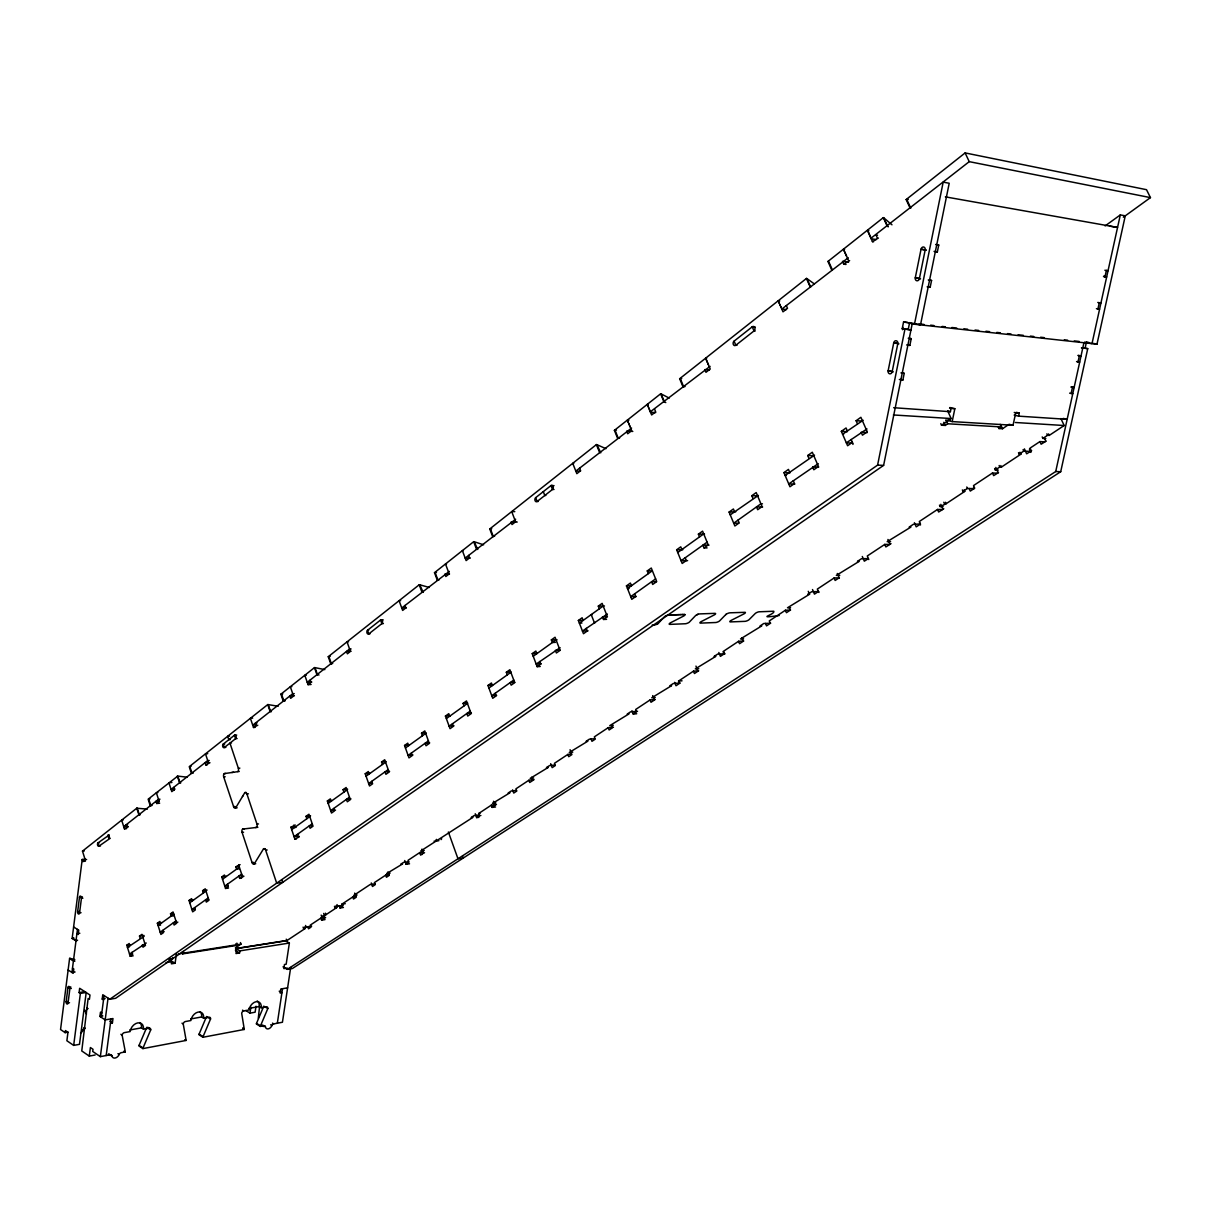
<?xml version="1.0" encoding="UTF-8"?>
<svg xmlns="http://www.w3.org/2000/svg" width="1211" height="1211" viewBox="0 0 1211 1211"><rect width="100%" height="100%" fill="white"/><g stroke="black" fill="none" stroke-linecap="round" stroke-linejoin="round"><path stroke-width="1.5" d="M255.733 863.746L254.219 863.943A2.543 1.559 83.6 0 1 252.07 862.595L242.079 832.396A2.528 1.559 84.1 0 1 241.912 831.715L241.897 830.716A2.528 1.559 84.1 0 1 242.669 829.081L257.882 827.28M74.794 959.566L70.147 958.431A2.346 1.741 -54.8 0 0 69.602 958.416L60.55 1029.517L65.167 1032.665L68.073 1032.15M77.595 940.175L76.565 940.705A2.346 1.756 -55.4 0 1 75.99 940.871L72.145 938.464L82.212 859.462L85.148 859.114M77.459 929.382L71.949 972.463L75.052 971.979M65.167 1032.665L65.439 1030.546L67.967 1032.272L66.877 1040.749L73.674 1045.396L79.487 1044.336L86.208 992.46L80.38 993.414L79.093 992.581L79.654 988.282L89.992 995.033L89.417 999.347L88.131 998.5L81.758 1050.951L89.281 1056.098L95.109 1055.008M73.674 1045.396L80.38 993.414M89.281 1056.098L90.401 1047.53L93.005 1049.301L92.717 1051.451L100.346 1056.643L110.262 1054.766A2.377 1.695 -54.4 0 1 111.896 1055.856A4.753 3.391 -54.6 0 0 115.151 1058.02A4.753 3.391 -54.6 0 0 119.162 1054.478A2.377 1.68 -54.7 0 1 121.176 1052.707L125.217 1051.935A2.377 1.68 -54.8 0 0 125.217 1051.345L122.129 1035.133L120.888 1034.3M110.458 1023.204L112.411 1022.856L112.986 1018.542L105.19 1019.904L99.923 1016.423L100.498 1012.093L101.815 1012.956M103.525 999.938L102.208 999.09L102.768 994.731L109.777 999.272L115.635 998.288L883.621 465.357L912.08 324.397M101.24 1017.301L104.085 995.593M100.346 1056.643L108.051 998.167M106.174 1055.538L111.034 1018.875M171.387 958.658L171.099 960.792L175.111 963.245L176.352 954.238M168.98 960.066L171.659 961.701L171.372 963.835L175.111 963.245M235.827 948.516L235.524 950.605L239.566 952.981L239.869 950.877L235.827 948.516L285.296 940.735L289.368 943.036L286.174 964.228L284.464 964.516L283.858 968.618L287.279 968.043M237.28 944.731L235.994 953.541L239.566 952.981M256.005 1006.22L255.112 1012.199L250.011 1013.138L250.904 1007.143M259.593 1006.311L258.291 1018.194M277.334 1023.219L282.511 988.721M290.685 967.468L282.435 1022.251L273.716 1023.9A2.225 1.514 -58.4 0 0 271.9 1025.55A4.45 3.043 -58.3 0 1 268.267 1028.866A4.45 3.043 -58.3 0 1 265.421 1026.777A2.225 1.529 -58.1 0 0 263.998 1025.732L260.35 1026.413L256.354 1023.961A2.225 1.529 -58.1 0 1 256.505 1023.371L263.801 1006.114M902.21 328.696L910.96 329.922L902.21 328.696L903.573 321.929L907.735 322.383M902.543 329.71L903.012 327.364M109.777 999.272L877.581 465.13L904.92 329.286M908.25 329.347L909.612 322.595M925.174 249.966L919.406 278.591A2.619 2.089 -77.9 0 1 916.833 280.755A2.619 2.089 -77.9 0 1 915.289 277.788L921.041 249.209A2.634 2.104 -76.9 0 1 923.63 247.014A2.634 2.104 -76.9 0 1 925.174 249.966L921.041 249.209L926.309 250.147L925.552 250.026M899.364 379.512L902.876 380.027L904.223 373.351L901.711 372.761M906.6 344.938L909.87 345.407L911.232 338.686L909.718 338.353M903.573 321.929L914.472 324.23L943.187 182.134L949.212 183.255L920.496 324.896L915.894 323.927M928.171 287.022L930.169 287.295L931.562 280.468L928.262 279.938M935.346 251.631L937.344 251.918L938.737 245.046L935.634 244.486M893.673 407.713L950.393 411.695L951.074 408.455L954.843 408.712L952.179 421.595L945.73 420.02M952.179 421.595L1013.047 425.258L1015.726 412.8L1019.253 413.027L1018.587 416.145L1014.167 415.101M1069.646 393.151L1071.114 393.484L1072.446 387.384L1074.127 387.52L1071.432 386.93M1076.564 361.589L1078.032 361.892L1079.379 355.762L1081.045 355.928L1078.577 355.413M283.026 966.847L287.325 969.345L1055.72 471.533L1083.845 343.107M1081.998 347.799L1085.117 348.132L1086.449 342.002M287.325 969.345L292.441 968.482L1060.715 471.715L1087.735 348.662L1085.117 348.132M1106.521 270.492L1108.035 270.764L1106.37 270.507L1104.992 276.759L1106.657 277.001L1103.493 276.486M914.472 324.23L1096.984 344.166L1125.276 215.83L1120.311 214.922L1092.004 343.621L1090.521 343.319M260.35 1026.413A2.225 1.529 -58.1 0 1 260.516 1025.823L267.813 1008.536A2.225 1.544 -58.5 0 0 266.39 1006.81L261.198 1007.764L259.184 1006.538A7.841 5.419 -58.2 0 0 257.186 1000.952M139.083 1045.365L146.728 1027.337L150.694 1029.91L143.034 1047.984A2.346 1.665 -55.4 0 0 142.883 1048.605L138.932 1045.986A2.346 1.665 -55.3 0 1 139.083 1045.365L143.034 1047.984M261.198 1007.764A7.841 5.419 -58.3 0 0 256.157 1001.694A7.841 5.419 -58.3 0 0 248.997 1009.974L243.744 1010.928A2.255 1.559 -58 0 0 241.685 1013.304L244.213 1028.896A2.255 1.559 -57.7 0 1 244.198 1029.471L202.918 1037.267L198.937 1034.724A2.286 1.589 -56.8 0 1 199.104 1034.118L206.551 1016.483M202.918 1037.267A2.286 1.589 -56.8 0 1 203.07 1036.661L210.547 1018.996A2.286 1.605 -57.2 0 0 209.049 1017.24L203.615 1018.224L201.616 1016.968A8.038 5.646 -56.9 0 0 200.042 1011.685M239.263 771.452L224.277 773.602A2.513 1.529 85.1 0 0 223.702 776.917L233.814 807.253A2.528 1.544 84.6 0 0 235.661 807.934L244.789 792.675L246.287 792.524M242.488 796.505L243.063 795.551M254.219 863.943L263.514 848.85L265.012 848.669M434.098 841.145L434.098 841.145A2.361 1.589 83.2 0 0 435.324 841.13L436.505 839.374M441.107 839.601L441.697 838.708M652.184 625.088L654.137 625.012A2.891 0.833 -21.7 0 0 656.453 624.422L657.331 623.998A2.891 0.833 -21.7 0 0 658.421 623.241L664.355 616.808A2.906 0.833 -21.8 0 1 668.669 615.021L684.185 614.461A2.891 0.817 -21.9 0 1 683.534 616.096L670.576 622.757A2.876 0.817 -21.8 0 0 669.971 624.376L685.259 623.756A2.861 0.802 -21.9 0 0 689.256 622.227L695.523 615.657A2.876 0.817 -22 0 1 699.791 613.901L714.853 613.356A2.861 0.802 -22.1 0 1 714.172 614.976L701.32 621.546A2.846 0.787 -22 0 0 700.276 623.12L715.746 622.515A2.816 0.787 -22.1 0 0 717.154 622.182L718.047 621.833A2.816 0.787 -22.1 0 0 719.637 620.88L725.813 614.552A2.937 0.817 -22.2 0 1 726.07 614.325M237.75 771.589L237.992 771.362A2.528 1.544 85.2 0 0 238.355 768.258L229.954 743.115L231.468 742.994M255.506 827.537L256.49 827.34A2.543 1.574 84.2 0 0 256.974 824.101L246.923 793.947A2.528 1.559 84.8 0 0 244.789 792.675M779.173 615.536C754.362 618.882 775.312 614.734 773.768 611.237L758.964 611.797A2.8 0.772 -22.4 0 0 755.27 613.462L749.094 619.654A2.785 0.757 -22.3 0 1 744.962 621.349L730.218 621.924A2.8 0.772 -22.2 0 1 731.202 620.365L743.948 613.886A2.816 0.772 -22.3 0 0 745.37 612.705L745.386 612.554A2.816 0.772 -22.3 0 0 745.037 612.312L730.021 612.811A2.831 0.787 -22.2 0 0 725.813 614.552M660.994 393.847A3.103 1.15 -23 0 0 660.631 393.802L614.401 430.359L617.58 438.246A3.043 1.105 -22.4 0 0 618.246 438.2L619.623 437.973M883.667 217.738A3.466 1.362 -26.2 0 0 883.319 217.632L827.946 261.44L831.669 269.841A3.391 1.302 -25.4 0 0 832.351 269.841L828.627 261.44A3.376 1.317 -25.4 0 1 827.946 261.44M82.212 859.462L82.848 861.475L85.148 859.674L82.499 851.121L136.737 808.221L147.333 809.115M152.102 805.421L150.27 805.784L148.151 799.199L177.714 776.115M193.291 773.042L191.444 773.405L189.249 766.684L267.737 704.59A2.573 0.802 -18.6 0 1 268.146 704.59M285.175 700.836L283.904 701.093A2.604 0.802 -18.8 0 1 283.268 701.184L280.876 694.206L314.482 667.609A2.634 0.833 -19 0 1 314.89 667.624M332.692 663.492L331.405 663.749A2.664 0.848 -19.2 0 1 330.754 663.825L328.257 656.71L419.233 584.762A2.77 0.923 -20.1 0 1 419.642 584.777M439.23 579.766L437.898 580.008A2.8 0.939 -20.3 0 1 437.247 580.069L434.507 572.667L473.668 541.695A2.846 0.984 -20.7 0 1 474.076 541.726M494.633 536.216L493.286 536.458A2.861 0.984 -20.9 0 1 492.62 536.518L489.759 528.965L596.418 444.588A3.012 1.09 -22.1 0 1 596.781 444.634M685.063 386.551L683.67 386.763A3.149 1.166 -23.3 0 1 682.989 386.793L679.643 378.74L806.45 278.439A3.33 1.287 -25 0 1 806.814 278.53M906.161 199.558A3.512 1.378 -26.6 0 0 906.842 199.573L910.793 208.171A3.527 1.362 -26.5 0 1 910.112 208.156L906.161 199.558L965.122 152.919L1146.514 189.688L1150.45 197.62L1123.339 217.238M538.199 501.49L537.169 501.475A2.195 1.559 -89 0 1 535.065 500.627A2.195 1.559 -89 0 1 535.686 497.645L550.96 485.596L554.048 485.656M736.984 345.332L735.834 345.226A2.422 1.832 -83.2 0 1 733.336 344.469A2.422 1.832 -83.2 0 1 734.093 341.139L752.243 326.819L755.316 327.121M870.921 238.264L969.239 161.653L1150.45 197.62M631.597 428.073L575.815 471.094L580.432 471.23M650.337 411.816L710.085 366.358M848.245 257.761L781.806 309.077L786.393 309.577M123.144 819.998L121.66 820.15L124.415 828.839L128.305 826.795M158.959 801.001L155.992 801.288L156.688 803.498L159.201 801.531L156.355 792.705L157.839 792.569M208.822 762.355L205.083 762.673L205.825 764.928L209.957 762.733M252.675 718.138L250.405 718.305L253.508 727.493L257.792 725.207M306.322 675.193L304.809 675.269L308.063 684.669L311 682.368L310.183 680.007M848.578 262.166L842.493 261.334L843.749 264.149L849.622 260.592M867.818 230.378L872.435 241.64L878.429 238.007M1105.128 225.927L1120.311 214.922M133.165 955.827L130.228 956.281L126.792 945.231L129.199 943.505L129.88 945.715M140.204 938.313L139.507 936.088L141.959 934.332L145.441 945.443L142.989 947.199L142.292 944.974L145.244 944.519M162.698 930.411L163.409 932.652L160.912 934.438L157.369 923.236L159.867 921.45L160.579 923.69M174.217 915.607L171.251 916.031L170.524 913.775L173.052 911.959L176.655 923.236L174.112 925.037L173.4 922.782L177.85 922.146M194.517 907.72L195.243 910.006L192.67 911.838L189.022 900.484L191.595 898.638L192.322 900.908M203.372 892.976L202.631 890.69L205.249 888.813L208.958 900.242L206.324 902.119L205.582 899.834L208.564 899.425M228.531 888.041L225.534 888.45L221.78 876.931L224.444 875.008L225.201 877.309M239.263 868.771L236.645 869.104L235.873 866.788L240.096 864.639M296.407 838.905L294.894 839.087L290.882 827.234L295.257 824.994M306.852 818.712L306.035 816.32L308.956 814.231L313.028 826.174L310.107 828.263L309.289 825.872L312.317 825.524M333.661 808.494L334.493 810.901L331.511 813.035L327.364 800.986L330.346 798.851L331.163 801.258M343.939 792.1L343.091 789.678L346.119 787.498L350.327 799.638L347.3 801.788L346.452 799.366L351.008 798.897M371.762 781.322L372.61 783.774L369.506 785.984L365.222 773.753L368.326 771.528L369.173 773.98M382.434 764.474L381.571 762.007L384.704 759.751L389.064 772.073L385.915 774.313L385.037 771.846L389.609 771.407M411.331 753.106L412.224 755.588L408.985 757.889L404.565 745.476L407.774 743.16L408.652 745.643M422.427 735.758L421.534 733.26L424.804 730.914L429.315 743.433L426.03 745.764L425.137 743.251L429.708 742.873M452.46 723.769L453.383 726.297L450.038 728.674L445.436 716.079L448.781 713.673L449.705 716.201M464.025 705.907L463.086 703.379L466.492 700.942L471.17 713.642L467.749 716.064L466.825 713.521L471.412 713.188M495.254 693.252L496.207 695.81L492.726 698.293L487.957 685.487L491.439 682.989L492.393 685.547M507.303 674.86L506.334 672.272L509.876 669.728L514.72 682.641L511.163 685.169L510.194 682.595L514.796 682.308M540.242 666.489L537.169 666.671L532.235 653.652L535.852 651.049L536.836 653.652M555.44 642.36L552.367 642.511L551.368 639.892L555.047 637.243L560.087 650.352L556.379 652.986L555.38 650.368L559.982 650.14M586.245 628.358L587.274 631.007L583.475 633.716L578.358 620.486L582.128 617.777L583.157 620.41M599.339 608.8L598.31 606.136L602.155 603.366L607.377 616.702L603.517 619.457L602.472 616.777L607.074 616.626M634.655 593.829L635.73 596.523L631.779 599.339L626.45 585.897L630.386 583.066L631.461 585.746M648.354 573.62L647.264 570.926L651.276 568.035L656.71 581.598L652.684 584.459L651.594 581.749L656.195 581.658M685.199 557.787L686.319 560.526L682.187 563.463L676.646 549.794L680.764 546.842L681.869 549.567M699.519 536.897L698.399 534.157L702.577 531.145L708.238 544.92L704.03 547.917L702.895 545.162L709.025 545.132M738.014 520.109L739.179 522.91L734.865 525.983L729.098 512.071L733.397 508.983L734.547 511.769M753 498.523L751.834 495.723L756.209 492.574L762.082 506.592L757.692 509.725L756.512 506.925L762.627 507.015M793.25 480.722L794.461 483.567L789.95 486.777L783.941 472.638L788.437 469.399L789.633 472.229M808.948 458.363L807.722 455.533L812.309 452.233L818.439 466.492L813.837 469.762L812.611 466.916L818.697 467.128M851.076 439.487L852.347 442.363L847.609 445.739L841.342 431.343L846.05 427.967L847.306 430.844M857.388 423.608L856.116 420.717L860.885 417.295L867.243 431.767L862.459 435.173L861.188 432.282L867.243 432.599M173.778 914.214L158.081 925.476L160.548 925.128M189.749 902.755L205.991 891.099M222.521 879.231L239.354 867.152M291.684 829.596L309.774 816.623M328.196 803.393L346.967 789.92M366.085 776.206L385.582 762.219M405.443 747.959L425.697 733.412M446.359 718.592L467.416 703.47M488.911 688.045L510.845 672.317M533.218 656.256L556.061 639.862M603.184 606.03L579.373 623.12L581.946 623.029M652.366 570.744L627.51 588.576L629.054 588.546M677.751 552.519L703.712 533.9M730.248 514.857L758.404 495.39M729.098 512.071L735.758 511.753M175.928 920.981L160.2 932.198L164.151 931.622M208.216 897.957L191.928 909.567L195.107 909.128M241.64 874.115L224.777 886.134L227.971 885.71M312.211 823.783L294.091 836.71L298.905 836.15M349.495 797.201L330.679 810.613L335.523 810.098M388.186 769.606L368.659 783.532L371.898 783.214M428.406 740.92L408.107 755.407L412.981 754.968M470.231 711.099L449.114 726.161L454.004 725.767M513.752 680.052L491.772 695.735L496.661 695.402M655.62 578.873L630.704 596.645L636.335 596.493M707.103 542.165L681.082 560.723L687.606 560.648M130.228 956.281L132.635 954.556L131.954 952.346M225.534 888.45L228.213 886.543L227.456 884.227M242.669 875.568L238.93 876.053L239.687 878.369L243.911 876.234M294.894 839.087L299.284 836.862M537.169 666.671L540.802 664.082L539.803 661.478M940.811 423.623L941.522 425.212L951.135 418.537L947.804 411.135M182.044 952.285L182.558 953.89L183.754 953.057L183.255 951.452M941.522 425.212L945.291 425.424L947.698 423.774L1001.33 426.923L1000.165 424.365M182.558 953.89L236.175 945.519L237.386 944.686L236.887 943.127M998.258 426.999L998.954 428.543L1001.33 426.923M235.373 947.925L240.974 944.126L240.459 942.567M998.954 428.543L1002.511 428.739L1009.051 424.319M303.098 927.111L303.613 928.655L306.095 927.005L311.666 926.158M321.172 915.107L321.702 916.666L325.941 914.729L336.719 907.584L336.053 905.631M334.463 906.282L334.993 907.841L337.551 906.146L343.152 905.328M939.479 505.123L940.114 506.561L946.154 503.715L964.713 491.424L964.062 489.971M962.367 489.925L963.017 491.378L967.422 488.457L974.204 488.623L973.538 487.185M994.625 468.506L995.291 469.974L999.817 466.977L1001.497 467.037L1020.858 454.216L1019.95 452.248M1018.496 452.672L1019.178 454.14L1023.764 451.097L1030.485 451.4M1042.202 436.929L1042.898 438.412L1047.576 435.309L1049.241 435.4L1064.166 425.515L1060.912 418.552M237.099 948.516L286.765 940.69L305.339 928.383L304.809 926.839M324.336 917.544L320.9 918.074L310.288 925.098L310.985 927.157L308.502 928.807L307.806 926.748M339.277 905.889L339.988 907.978L342.546 906.282L341.835 904.193L352.795 896.942L356.231 896.443M389.17 874.645L385.719 875.114L374.396 882.607L375.138 884.726L372.488 886.482L371.277 882.955M423.305 852.105L419.733 852.574L408.046 860.325L408.803 862.459L406.063 864.276L404.746 860.521M475.242 813.747L476.634 817.592L479.556 815.669L478.754 813.459L491.257 805.179L496.465 804.588M534.112 779.687L528.889 780.232L515.947 788.815L516.779 791.04L513.752 793.054L512.571 789.86M571.335 754.09L567.853 754.423L554.456 763.293L555.304 765.564L552.171 767.638L550.687 763.672M613.447 727.221L608.225 727.66L594.344 736.863L595.222 739.164L591.967 741.314L591.089 739.013M655.302 699.534L650.08 699.928L635.684 709.464L636.592 711.796L633.217 714.021L631.93 710.706M674.663 682.353L676.01 685.729L679.492 683.413L678.554 681.051L693.494 671.151L698.717 670.818M743.781 641.013L738.574 641.285L723.058 651.563L724.042 653.955L720.409 656.362L718.834 652.472M790.601 610.056L785.409 610.238L769.288 620.925L770.287 623.362L766.533 625.86L765.519 623.423M808.267 591.316L809.523 594.268L787.498 607.771L790.541 607.665M834.107 577.98L835.151 580.463L839.147 577.829L834.107 577.98L817.334 589.091L818.984 592.467M889.903 544.39L884.757 544.405L867.303 555.97L868.787 559.558M942.612 509.513L937.511 509.453L919.331 521.502L920.451 524.045L916.212 526.846L914.396 522.713M997.546 473.183L992.49 473.017L973.538 485.581L974.704 488.169L970.283 491.091L969.118 488.502M1044.926 441.848L1039.916 441.591L1030.061 448.115L1031.272 450.749M320.9 918.074L321.596 920.133L324.124 918.468L323.413 916.409M324.639 918.226L325.623 917.575M419.733 852.574L420.489 854.724L424.561 852.726M491.257 805.179L492.075 807.389L495.027 805.421L493.513 801.273M818.379 591.558L814.458 594.147L812.505 589.53M891.024 543.648L885.862 546.933L884.757 544.405M943.778 508.741L938.646 512.011L937.511 509.453M998.53 472.532L993.671 475.62L992.49 473.017M1031.666 450.628L1026.656 453.807L1024.4 448.872M1045.986 441.152L1041.127 444.225L1039.916 441.591M263.514 848.85L263.635 848.775A2.558 1.589 83.7 0 1 265.678 850.198L276.683 883.167L282.708 882.35L282.012 880.291M72.145 938.464A2.346 1.756 -55.3 0 0 72.721 938.283L73.75 937.768M150.891 805.693L148.696 799.109L149.982 798.821M192.065 773.314L189.779 766.608L191.096 766.336M280.876 694.206A2.604 0.817 -18.8 0 0 281.512 694.115L282.784 693.858M328.257 656.71A2.664 0.848 -19.2 0 0 328.908 656.634L330.194 656.377M142.883 1048.605L186.025 1040.461A2.301 1.62 -56.3 0 0 186.04 1039.871L183.239 1023.976L181.998 1023.174M434.507 572.667A2.785 0.954 -20.3 0 0 435.158 572.606L436.49 572.364M139.825 1022.568A8.25 5.888 -55.4 0 1 141.445 1027.867L143.428 1029.168L149.089 1028.124A2.346 1.665 -55.7 0 1 150.694 1029.91M129.774 1029.986L141.445 1027.867M190.702 1018.951L201.616 1016.968M248.739 1008.43L259.184 1006.538M489.759 528.965A2.861 0.999 -20.9 0 0 490.41 528.904L491.757 528.677M80.531 1033.028A4.662 3.376 -54.1 0 0 83.059 1030.137A2.331 1.68 -54.2 0 1 85.042 1028.411L85.3 1028.366M287.628 987.828L280.785 989.024L280.18 993.096L281.891 992.793L279.211 991.203M99.923 1016.423L102.844 1015.923M102.208 999.09L105.13 998.591M67.604 1001.467L66.151 1001.709A1.726 0.954 82.3 0 0 66.893 1003.934A1.726 0.954 82.3 0 0 68.058 1002.965L69.511 1002.723M79.093 992.581L84.921 991.612M614.401 430.359A3.043 1.12 -22.4 0 0 615.067 430.329L616.46 430.102M70.874 987.026L67.967 987.495L66.151 1001.709L68.058 1002.965L69.875 988.751A1.726 0.954 82.5 0 0 69.118 986.511A1.726 0.954 82.5 0 0 67.967 987.495L71.328 988.509M169.298 959.188L172.84 958.628L172.583 957.825M166.058 962.578L171.659 961.701M239.869 950.877L289.368 943.036M178.199 953.95L240.974 944.126M132.483 953.617L129.532 954.071L146.213 943.006M303.613 928.655L305.339 928.383M679.643 378.74A3.133 1.181 -23.3 0 0 680.325 378.725L681.717 378.513M128.956 947.214L127.473 947.441L144.124 936.33M321.596 920.133L325.032 919.618M233.526 772.224L231.831 772.467M126.792 945.231L129.728 944.792M321.702 916.666L324.699 916.212M139.507 936.088L143.927 935.437M334.993 907.841L336.719 907.584M339.988 907.978L343.424 907.478M341.835 904.193L345.271 903.694M79.82 933.287L76.914 933.711L78.185 934.514L78.745 930.184L73.614 926.99M157.369 923.236L161.805 922.6M357.109 894.974L353.657 895.459L370.021 884.605L375.213 883.879M170.524 913.775L173.491 913.366M81.031 912.7L79.563 912.897A1.741 0.969 83.5 0 1 78.397 913.942A1.741 0.969 83.5 0 1 77.64 911.716L79.487 897.23A1.741 0.984 83.7 0 1 80.668 896.185A1.741 0.984 83.7 0 1 81.425 898.411L79.563 912.897L77.64 911.716L79.472 911.474M189.022 900.484L193.472 899.879M390.124 873.101L386.672 873.57L402.582 863.943L400.856 864.17L403.581 862.368L408.773 861.672M202.631 890.69L207.111 890.1M406.063 864.276L409.53 863.806M82.878 898.214L79.487 897.23L82.409 896.851M239.687 878.369L241.564 878.126M420.489 854.724L422.124 854.512M424.228 850.516L420.762 850.97L472.926 817.334L471.185 817.531L474.091 815.593L479.314 814.988M221.78 876.931L226.26 876.34M252.07 862.595L253.583 862.399M435.324 841.13L438.897 840.676M235.873 866.788L239.248 866.365M265.678 850.198L267.177 849.986M906.842 199.573L908.295 199.406M298.481 834.485L296.967 834.667L297.77 837.043M478.754 813.459L480.056 813.308M85.148 859.674L86.617 859.492M82.848 861.475L85.406 861.172M479.556 815.669L480.858 815.518M476.634 817.592L478.92 817.334M242.079 832.396L243.578 832.229M290.882 827.234L295.03 826.75M82.499 851.121L84.331 850.924M296.059 827.37L294.545 827.537L293.743 825.16M492.075 807.389L495.541 806.995M242.669 829.081L244.168 828.914M100.468 845.944L98.999 846.111A1.756 0.999 84.4 0 1 97.622 845.187A1.756 0.999 84.4 0 1 97.985 842.886L109.262 835M495.95 803.014L492.483 803.408L509.907 792.811L508.166 793.008L511.178 791.01L516.401 790.435M306.035 816.32L310.576 815.82M110.277 838.239L98.999 846.111L97.985 842.886L99.469 842.735M256.974 824.101L258.488 823.934M124.415 828.839L126.625 828.612M127.609 824.615L126.126 824.767L126.822 826.946M127.67 826.25L123.719 826.674L158.49 799.321L159.973 799.184M233.541 806.647L235.055 806.496M235.661 807.934L237.159 807.782M533.688 778.022L530.206 778.385L548.205 767.441L546.449 767.623L549.582 765.549L554.805 765.019M327.364 800.986L331.905 800.516M343.091 789.678L347.648 789.224M246.923 793.947L248.422 793.81M156.688 803.498L159.67 803.211M365.222 773.753L369.794 773.329M175.05 789.042L171.084 789.421L207.717 760.599L209.215 760.478M572.773 752.152L569.291 752.47L587.865 741.162L586.109 741.314L589.348 739.179L594.571 738.71M223.702 776.917L225.201 776.766M171.901 782.488L168.919 782.76L171.795 791.646L174.339 789.648L173.612 787.422M224.277 773.602L225.791 773.466M381.571 762.007L386.127 761.598M238.355 768.274L239.854 768.122M205.825 764.928L207.323 764.807M404.565 745.476L409.136 745.083M613.25 725.328L609.769 725.631L628.963 713.915L627.222 714.066L630.568 711.841L637.531 711.281M207.732 753.651L205.492 753.847L208.459 762.854M633.217 714.021L636.698 713.748M225.851 747.399L224.353 747.52A1.877 1.15 85.7 0 1 222.779 746.612A1.877 1.15 85.7 0 1 223.218 744.114L234.465 735.244L236.72 735.077M421.534 733.26L426.121 732.897M224.716 743.993L223.218 744.114L224.353 747.52L235.6 738.665L237.114 738.559M230.332 739.573L228.818 739.694L227.683 736.288L229.56 736.137M445.436 716.079L450.023 715.731M655.227 697.536L651.745 697.793L671.59 685.668L669.85 685.789L673.316 683.488L680.279 683.019M253.508 727.493L255.021 727.387M257.02 722.906L255.506 723.012L256.278 725.313M256.263 724.935L252.736 725.192L292.729 693.736L294.258 693.646M463.086 703.379L467.688 703.061M678.554 681.051L682.035 680.824M487.957 685.487L492.559 685.199M698.777 668.699L695.296 668.911L715.822 656.362L714.081 656.453L717.699 654.061L724.708 653.819M294.394 695.72L289.853 695.992L290.655 698.338L293.546 696.068L290.322 686.728L291.836 686.637M506.334 672.272L510.936 672.014M308.063 684.669L311.106 684.487M311.802 682.05L307.246 682.323L349.57 649.035L351.099 648.96M541.09 663.795L536.185 664.067L560.103 647.688M532.235 653.652L536.836 653.425M743.569 638.772L740.526 638.924L761.764 625.905L760.039 625.981L763.778 623.498L770.711 623.211M551.368 639.892L557.09 639.817M351.099 651.215L346.528 651.427L347.375 653.819L350.418 651.412L347.042 641.86L348.571 641.8M588.077 630.825L582.446 631.067L607.347 614.007M368.689 630.235L367.538 630.28A2.028 1.332 87.6 0 0 367.024 632.99A2.028 1.332 87.6 0 0 368.825 633.883L369.976 633.837M595.312 622.56L594.329 622.59L591.225 614.628L592.209 614.598M668.669 615.021L669.653 614.991M670.622 614.961L671.605 614.916M672.574 614.885L673.543 614.855M674.512 614.81L675.481 614.779M676.449 614.749L677.433 614.704M678.387 614.673L679.356 614.643M680.325 614.613L681.293 614.567M682.262 614.537L683.216 614.507M603.517 619.457L606.59 619.336M578.358 620.486L582.96 620.32M383.403 623.574L381.874 623.62L368.825 633.883L367.538 630.28L380.572 620.002L383.251 619.911M598.31 606.136L604.456 605.939M809.523 594.268L807.782 594.313L811.688 591.725L818.591 591.543M406.351 607.861L401.749 607.998L449.296 571.395M400.629 600.641L399.085 600.686L402.642 610.435L405.852 607.907L404.974 605.47M626.45 585.897L631.052 585.791M839.798 575.301L836.347 575.376L859.174 561.359L857.449 561.374L861.521 558.695L868.378 558.619L864.321 561.177L862.293 556.485M449.523 573.969L444.906 574.044L445.83 576.527L449.19 573.893L445.497 563.978L446.526 563.963M647.264 570.926L651.881 570.85M140.128 814.836L138.932 814.776L136.737 808.221M470.307 558.059L465.191 558.104L515.659 519.216M676.646 549.794L682.792 549.749M704.03 547.917L707.088 547.902M463.404 550.611L462.375 550.627L466.129 560.602L469.535 557.908L468.596 555.41M890.615 541.65L887.179 541.665L910.869 527.103L909.158 527.103L913.382 524.287L920.072 524.015M698.399 534.157L704.53 534.157M738.589 523.228L733.699 523.197L760.917 503.791L762.446 503.806M517.218 522.047L511.057 522.017L512.041 524.56L515.598 521.759L511.708 511.602L514.781 511.632M180.772 782.881L179.622 782.806L177.306 776.13M940.114 506.561L943.097 506.607M545.798 495.496L544.799 495.481L543.3 491.636M554.017 489.486L552.473 489.456L537.169 501.475L535.686 497.645M751.834 495.723L757.935 495.844M963.017 491.378L964.713 491.424M794.84 484.097L788.739 483.946L818.227 463.677M786.151 475.484L785.137 475.454L814.549 455.124M573.772 463.359L572.742 463.329L576.83 473.683L580.614 470.716L579.585 468.112M783.941 472.638L790.041 472.82M995.291 469.974L998.258 470.08M877.581 465.13L883.621 465.357M1055.72 471.533L1060.715 471.715M807.722 455.533L813.807 455.76M1019.178 454.14L1020.858 454.216M632.793 431.419L626.617 431.131L627.692 433.765L631.642 430.662L627.359 420.111L628.903 420.187M852.922 443.15L846.353 442.848L866.97 428.921M841.342 431.343L847.412 431.661M843.613 434.265L842.599 434.219L863.171 420.247M1042.898 438.412L1045.835 438.564M650.549 412.315L655.681 412.603M856.116 420.717L862.187 421.065M648.309 404.413L647.279 404.353L651.639 414.964L655.666 411.801L654.576 409.136M893.385 414.964L951.135 418.537M1015.378 422.503L1064.166 425.515M948.183 419.899L950.135 420.02M1018.587 416.145L1067.148 419.324L1063.273 418.416M709.449 369.96L704.832 369.612L705.968 372.307L710.206 368.992L705.65 358.168L706.679 358.259M1071.114 393.484L1072.779 393.62L1071.326 393.287M890.781 371.035L888.132 370.808L893.733 342.834A2.573 2.074 -80.6 0 1 896.261 340.76A2.573 2.074 -80.6 0 1 897.79 343.727L892.159 371.747A2.558 2.059 -81.7 0 1 889.646 373.79A2.558 2.059 -81.7 0 1 888.132 370.808L893.294 371.838M904.223 373.351L900.969 372.882M897.896 343.258L893.733 342.834L898.91 343.848M1078.032 361.892L1079.697 362.059L1077.245 361.544M755.164 331.042L754.014 330.936L735.834 345.226L734.093 341.139M911.232 338.686L908.22 338.263M1087.735 348.662L1081.438 347.875M919.013 323.897L924.023 324.457M930.638 325.169L933.938 325.532M942.128 326.44L945.382 326.788M951.861 327.5L956.705 328.03M963.895 328.817L967.619 329.225M974.991 330.043L978.67 330.436M985.951 331.239L989.584 331.632M996.789 332.419L1000.377 332.813M1007.507 333.6L1011.049 333.994M1018.103 334.766L1023.356 335.341M1030.304 336.098L1033.77 336.476M1040.627 337.233L1044.064 337.612M1064.302 339.822L1067.618 340.185M1074.248 340.912L1079.183 341.457M786.302 305.535L787.513 308.305L783.002 311.832L778.204 300.782L779.733 300.964M187.099 777.174L177.835 776.115L180 782.806M916.424 277.94L915.289 277.788L920.163 278.697M920.542 278.742L915.546 277.849M929.564 280.195L931.562 280.468M843.749 264.149L846.035 264.467M848.487 260.441L843.446 249.178L844.597 249.33M1103.902 276.471L1106.385 276.835L1103.872 276.335M871.148 238.794L876.219 239.551M872.435 241.64L873.585 241.806M877.521 235.222L875.992 234.995L877.279 237.825M936.739 244.743L938.737 245.046M868.832 230.529L867.545 230.832M945.367 196.863L1117.556 227.426L1109.488 226.094M267.737 704.59L270.114 711.538A2.589 0.787 -18.6 0 1 270.507 711.523L271.4 711.659M278.182 706.27L268.267 704.605L270.628 711.538M1104.871 270.235L1106.37 270.507M934.059 251.388L937.344 251.918M1097.787 302.462L1100.95 302.977L1099.285 302.75L1097.923 308.972L1099.588 309.183L1096.424 308.684M318.993 674.996L317.479 674.709L315.011 667.639L324.836 669.607M927.142 286.825L930.169 287.295M1086.948 342.107L1089.083 342.546M1093.033 343.349L1096.984 344.166M1084.587 342.092L1089.537 343.107M1077.896 355.444L1079.379 355.762M910.294 322.731L913.851 323.488M907.841 344.968L909.87 345.407M1070.978 387.051L1072.446 387.384M900.363 379.437L902.876 380.027M1016.301 412.345L1019.253 413.027M1014.243 412.451L1015.726 412.8M949.878 407.532L954.843 408.712M949.575 408.107L951.074 408.455M1009.626 424.44L1013.047 425.258M947.91 411.089L950.393 411.695M69.602 958.416L73.432 960.868A2.346 1.741 -54.9 0 1 73.977 960.883L74.915 961.11M423.199 592.361L419.748 584.792L429.345 587.471M477.755 549.491L474.182 541.741L483.613 544.799M684.836 614.582L684.836 614.582A2.846 0.817 -21.9 0 0 684.487 614.477M600.747 452.808L596.932 444.679L605.939 448.675M660.631 393.802L663.916 401.795A3.103 1.135 -23 0 1 664.294 401.855L665.778 402.582M669.199 398.071L661.13 393.908L664.43 401.901M264.543 1006.568L267.813 1008.536M272.46 1023.128L273.716 1023.9M270.643 1024.778L271.9 1025.55M245.848 1010.579L250.011 1013.138M242.488 1010.156L243.744 1010.928M262.666 1025.096L265.421 1026.777M256.505 1023.371L260.516 1025.823M242.715 1027.972L244.213 1028.896M242.7 1028.548L244.198 1029.471M206.809 1016.65L210.547 1018.996M72.721 938.283L76.565 940.705M199.104 1034.118L203.07 1036.661M70.147 958.431L73.977 960.883M184.783 1039.659L186.025 1040.461M72.493 968.179L73.78 968.997L73.235 973.296L68.134 969.996M147.848 1027.322L149.089 1028.124M109.777 1021.115L112.411 1022.856M86.889 1007.885L87.843 1008.506M84.694 1010.307L86.481 1014.122M123.991 1051.118L125.217 1051.935M83.862 1027.609L85.042 1028.411M81.879 1029.335L83.059 1030.137M117.936 1053.646L119.162 1054.478M109.035 1053.933L111.896 1055.856M814.352 283.934L806.935 278.591L810.613 286.946M883.319 217.632L887.209 226.169A3.466 1.347 -26.1 0 1 887.557 226.275L888.268 226.851M891.977 224.807L883.788 217.813L887.678 226.351M965.122 152.919L969.239 161.653M1048.559 433.916L1049.241 435.4M1046.879 433.826L1047.576 435.309M1044.578 438.503L1045.804 441.137M1029.426 449.114L1030.939 452.384M1023.083 449.614L1023.764 451.097M1000.634 424.667L1002.511 428.739M1000.831 465.569L1001.497 467.037M999.136 465.508L999.817 466.977M995.805 467.431L998.167 472.638M868.514 232.951L868.03 231.891M869.468 235.07L868.998 234.011M870.437 237.205L869.952 236.13M946.275 420.611L947.698 423.774M943.869 422.276L945.291 425.424M966.772 487.004L967.422 488.457M844.627 251.812L844.158 250.753M845.566 253.916L845.096 252.872M846.519 256.036L846.05 254.976M945.503 502.277L946.154 503.715M943.808 502.247L944.444 503.685M940.826 504.351L942.975 509.15M919.512 522.743L920.496 524.968M806.45 278.439L810.129 286.795A3.345 1.272 -25 0 1 810.492 286.886M851.59 441.228L852.983 444.407M887.935 539.455L889.994 544.193M779.324 303.371L778.885 302.341M780.232 305.444L779.778 304.415M781.125 307.518L780.671 306.474M837.285 573.469L839.39 578.177M706.724 360.711L706.301 359.697M707.572 362.74L707.148 361.726M708.42 364.768L707.996 363.754M789.239 607.71L790.253 610.162L786.439 612.69L785.409 610.238M680.325 378.725L683.67 386.763M648.309 406.835L647.9 405.836M649.126 408.818L648.718 407.835M649.929 410.817L649.52 409.818M741.843 637.803L743.251 641.255L739.558 643.692L738.574 641.285M724.042 652.184L724.768 653.97M628.373 422.578L627.964 421.595M629.175 424.561L628.766 423.562M629.977 426.529L629.569 425.545M615.067 430.329L618.246 438.2M695.962 666.095L698.005 671.182L694.448 673.528L693.494 671.151M596.418 444.588L599.551 452.414A3.012 1.09 -22.1 0 1 599.914 452.46M652.684 695.614L654.424 700.003L651.003 702.274L650.08 699.928M611.525 725.48L612.418 727.796L609.118 729.976L608.225 727.66M490.41 528.904L493.286 536.458M570.048 749.715L571.895 754.589L568.716 756.693L567.853 754.423M473.668 541.695L476.498 549.204A2.846 0.969 -20.7 0 1 476.907 549.234M531.599 777.25L532.795 780.459L529.722 782.488L528.889 780.232M435.158 572.606L437.898 580.008M419.233 584.762L421.928 592.118A2.77 0.923 -20.1 0 1 422.336 592.134M462.496 856.162L463.192 858.084L457.985 858.781L448.373 832.002M421.928 849.123L423.26 852.892M328.908 656.634L331.405 663.749M387.898 871.92L389.14 875.462L386.46 877.248L385.719 875.114M314.482 667.609L316.949 674.694A2.634 0.833 -19.1 0 1 317.358 674.694M354.672 893.112L356.11 897.321L353.506 899.031L352.795 896.942M281.512 694.115L283.904 701.093M337.021 904.587L337.551 906.146M325.411 913.17L325.941 914.729M323.685 913.427L324.215 914.986M305.566 925.461L306.095 927.005M286.25 939.161L286.765 940.69M238.582 864.836L242.412 876.431M235.676 943.944L236.175 945.519M173.96 789.194L174.233 790.011M137.252 808.206L139.341 814.761M85.89 1011.109A2.331 1.695 -54.5 0 1 87.722 1008.763M696.628 614.9A2.922 0.817 -22 0 1 698.141 614.249M657.74 623.771A2.861 0.817 -21.7 0 1 657.331 623.998M264.513 1026.353A4.435 3.043 -58.2 0 1 261.637 1025.066M203.615 1018.224A8.038 5.646 -56.9 0 0 198.286 1012.048A8.038 5.646 -56.9 0 0 190.869 1020.54L185.374 1021.539A2.316 1.62 -56.6 0 0 183.239 1023.976M143.428 1029.168A8.25 5.888 -55.4 0 0 137.766 1022.886A8.25 5.888 -55.4 0 0 130.092 1031.59L124.339 1032.635A2.377 1.695 -55.1 0 0 122.129 1035.133M110.943 1055.387A4.738 3.391 -54.6 0 1 108.369 1054.221M752.364 327.076L752.243 326.819A2.437 1.862 -82.5 0 1 754.771 327.575A2.437 1.862 -82.5 0 1 754.014 330.936L752.364 327.076M552.473 489.456L550.96 485.596A2.21 1.574 -88.7 0 1 553.094 486.428A2.21 1.574 -88.7 0 1 552.473 489.456M381.874 623.62L380.572 620.002A2.044 1.347 87.9 0 1 382.404 620.88A2.044 1.347 87.9 0 1 381.874 623.62M235.6 738.665L234.465 735.244A1.892 1.166 85.8 0 1 236.054 736.152A1.892 1.166 85.8 0 1 235.6 738.665M108.808 838.406L107.794 835.166A1.771 1.014 84.5 0 1 109.187 836.09A1.771 1.014 84.5 0 1 108.808 838.406"/></g></svg>
